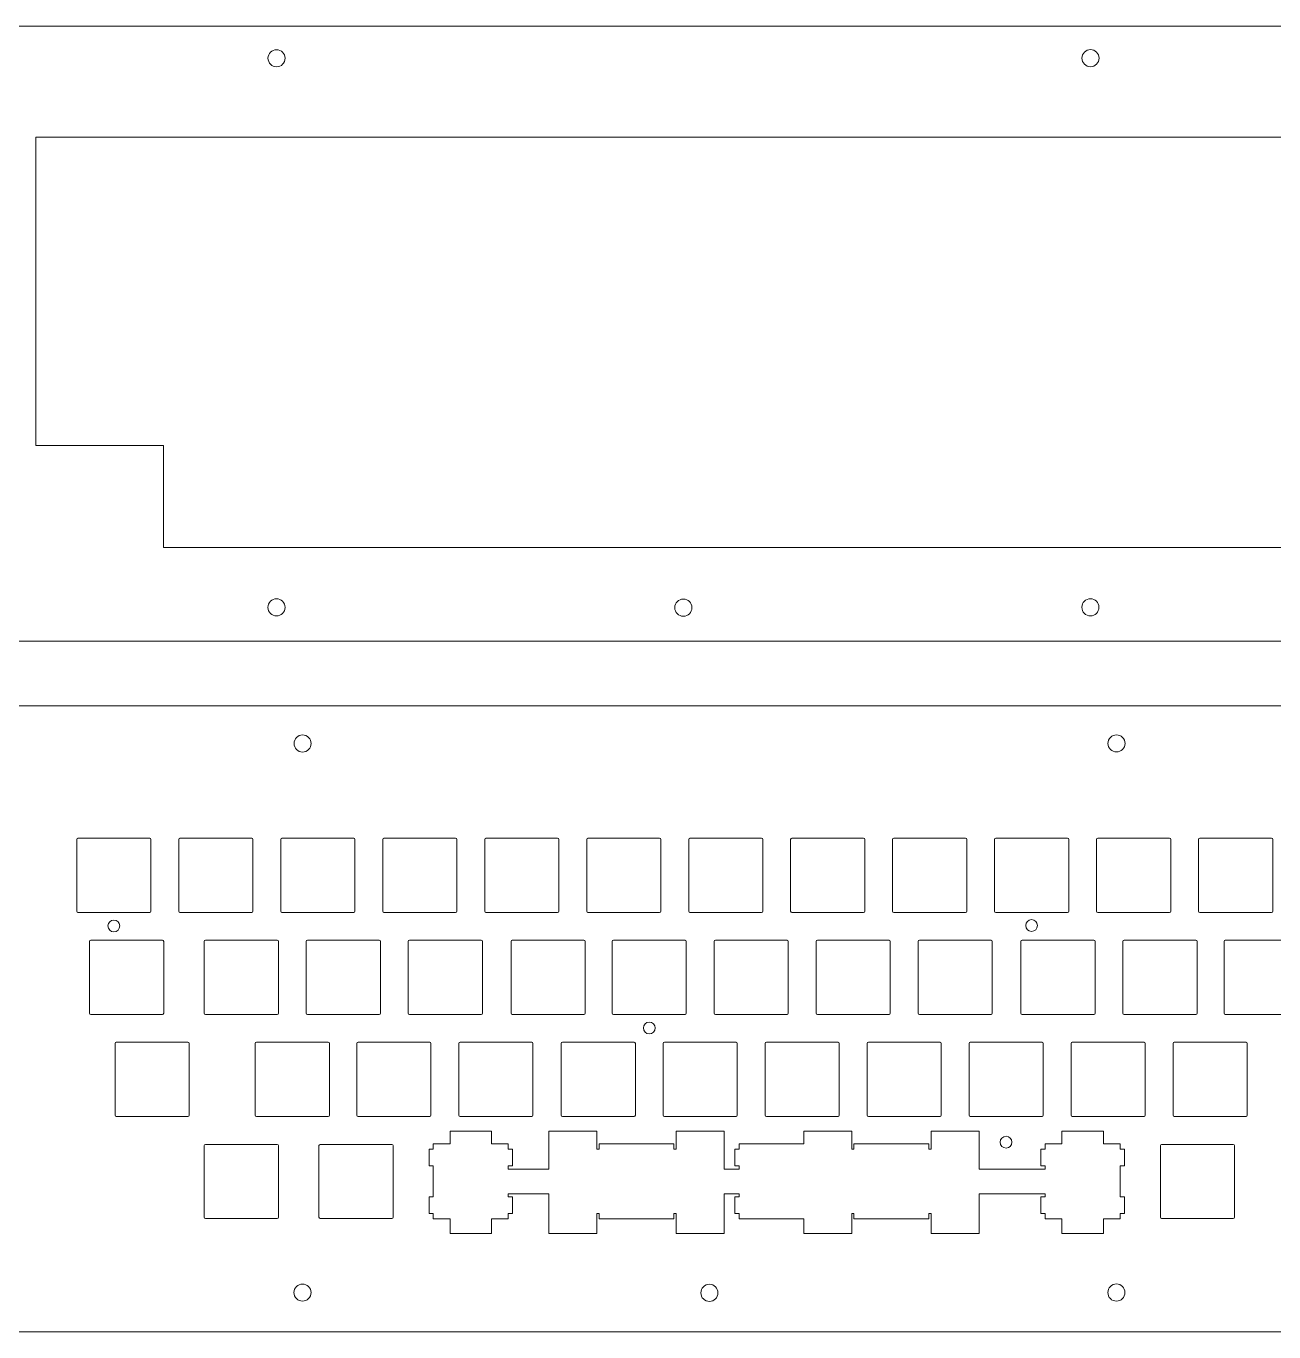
# Model space of a CAD drawing. Header units: millimetres. Extents: x -919 to 580, y -684 to 404.
# Drawn here: x -728.9 to -495.9, y -86.2 to 157.6 of the extents above; entities that cross this region are included whole.
import ezdxf

# ---------------------------------------------------------------- set-up
doc = ezdxf.new("R2010")
doc.units = ezdxf.units.MM
doc.header["$MEASUREMENT"] = 0
doc.layers.add('Layer 1', color=7, linetype='Continuous')

msp = doc.modelspace()

# ---------------------------------------------------------------- linework, layer by layer
at = {"layer": 'Layer 1', "color": 250, "lineweight": 20}
for centre, major_axis in [((-682.157, 151.5771), (0, 1.6)), ((-530.1214, 151.5974), (0, 1.6)), ((-682.1733, 49.0655), (0, 1.6)), ((-606.1626, 49.0129), (0, 1.6)), ((-530.1291, 49.0719), (0, 1.6)), ((-677.299, 23.6466), (0, 1.6)), ((-525.2634, 23.6669), (0, 1.6)), ((-712.5531, -10.4119), (0, 1.1)), ((-541.1233, -10.3395), (0, 1.1)), ((-612.5407, -29.4618), (0, 1.1)), ((-545.8858, -50.7889), (0, 1.1)), ((-677.3153, -78.865), (0, 1.6)), ((-601.3046, -78.9176), (0, 1.6)), ((-525.2711, -78.8586), (0, 1.6))]:
    msp.add_ellipse(centre, major_axis=major_axis, ratio=1, dxfattribs=at)
for points in [[(-771.706, 147.2592), (-771.706, 147.2592), (-761.3793, 157.5789), (-761.3793, 157.5789), (-761.3793, 157.5789), (-449.5562, 157.5789), (-449.5562, 157.5789), (-449.5562, 157.5789), (-439.1948, 147.2603), (-439.1948, 147.2603)], [(-439.2141, 53.1123), (-439.2141, 53.1123), (-449.5562, 42.7308), (-449.5562, 42.7308), (-449.5562, 42.7308), (-761.3793, 42.7308), (-761.3793, 42.7308), (-761.3793, 42.7308), (-771.7646, 53.1097), (-771.7646, 53.1097)], [(-767.843, 19.3283), (-767.843, 19.3283), (-756.5213, 30.6571), (-756.5213, 30.6571), (-756.5213, 30.6571), (-444.6982, 30.6571), (-444.6982, 30.6571), (-444.6982, 30.6571), (-433.2321, 19.331), (-433.2321, 19.331)], [(-433.2264, -74.8208), (-433.2264, -74.8208), (-444.6982, -86.2002), (-444.6982, -86.2002), (-444.6982, -86.2002), (-756.5213, -86.2002), (-756.5213, -86.2002), (-756.5213, -86.2002), (-767.9065, -74.8208), (-767.9065, -74.8208)]]:
    msp.add_open_spline(points, degree=3, knots=[0, 0, 0, 0, 0.33333333, 0.33333333, 0.33333333, 0.66666667, 0.66666667, 0.66666667, 1, 1, 1, 1], dxfattribs=at)
at = {"layer": 'Layer 1', "color": 250, "lineweight": 9}
for points, knots in [([(-460.0902, 136.7779), (-460.0902, 136.7779), (-460.1077, 136.7895), (-460.1077, 136.7895), (-460.1077, 136.7895), (-460.1249, 136.7992), (-460.1249, 136.7992), (-460.1249, 136.7992), (-460.1316, 136.8023), (-460.1316, 136.8023), (-460.1316, 136.8023), (-460.1421, 136.8062), (-460.1421, 136.8062), (-460.1421, 136.8062), (-460.1602, 136.8112), (-460.1602, 136.8112), (-460.1602, 136.8112), (-460.1838, 136.816), (-460.1838, 136.816), (-460.1838, 136.816), (-460.1857, 136.8162), (-460.1857, 136.8162), (-460.1857, 136.8162), (-460.2749, 136.8193), (-460.2749, 136.8193), (-460.2749, 136.8193), (-727.1107, 136.8206), (-727.1107, 136.8206), (-727.1107, 136.8206), (-727.1108, 128.5898), (-727.1108, 128.5898), (-727.1108, 128.5898), (-727.1108, 79.27), (-727.1108, 79.27), (-727.1108, 79.27), (-703.2968, 79.27), (-703.2968, 79.27), (-703.2968, 79.27), (-703.2968, 60.2185), (-703.2968, 60.2185), (-703.2968, 60.2185), (-483.822, 60.2185), (-483.822, 60.2185), (-483.822, 60.2185), (-483.822, 79.27), (-483.822, 79.27), (-483.822, 79.27), (-460.01, 79.27), (-460.01, 79.27), (-460.01, 79.27), (-460.01, 136.5534), (-460.01, 136.5534), (-460.01, 136.5534), (-460.0131, 136.6428), (-460.0131, 136.6428), (-460.0131, 136.6428), (-460.0135, 136.6461), (-460.0135, 136.6461), (-460.0135, 136.6461), (-460.0169, 136.6631), (-460.0169, 136.6631), (-460.0169, 136.6631), (-460.0239, 136.6882), (-460.0239, 136.6882), (-460.0239, 136.6882), (-460.0263, 136.6945), (-460.0263, 136.6945), (-460.0263, 136.6945), (-460.0316, 136.706), (-460.0316, 136.706), (-460.0316, 136.706), (-460.0416, 136.724), (-460.0416, 136.724), (-460.0416, 136.724), (-460.0484, 136.7341), (-460.0484, 136.7341), (-460.0484, 136.7341), (-460.0577, 136.7459), (-460.0577, 136.7459), (-460.0577, 136.7459), (-460.0724, 136.7617), (-460.0724, 136.7617), (-460.0724, 136.7617), (-460.0873, 136.7756), (-460.0873, 136.7756), (-460.0873, 136.7756), (-460.0902, 136.7779), (-460.0902, 136.7779)], [0, 0, 0, 0, 0.03448276, 0.03448276, 0.03448276, 0.06896552, 0.06896552, 0.06896552, 0.10344828, 0.10344828, 0.10344828, 0.13793103, 0.13793103, 0.13793103, 0.17241379, 0.17241379, 0.17241379, 0.20689655, 0.20689655, 0.20689655, 0.24137931, 0.24137931, 0.24137931, 0.27586207, 0.27586207, 0.27586207, 0.31034483, 0.31034483, 0.31034483, 0.34482759, 0.34482759, 0.34482759, 0.37931034, 0.37931034, 0.37931034, 0.4137931, 0.4137931, 0.4137931, 0.44827586, 0.44827586, 0.44827586, 0.48275862, 0.48275862, 0.48275862, 0.51724138, 0.51724138, 0.51724138, 0.55172414, 0.55172414, 0.55172414, 0.5862069, 0.5862069, 0.5862069, 0.62068966, 0.62068966, 0.62068966, 0.65517241, 0.65517241, 0.65517241, 0.68965517, 0.68965517, 0.68965517, 0.72413793, 0.72413793, 0.72413793, 0.75862069, 0.75862069, 0.75862069, 0.79310345, 0.79310345, 0.79310345, 0.82758621, 0.82758621, 0.82758621, 0.86206897, 0.86206897, 0.86206897, 0.89655172, 0.89655172, 0.89655172, 0.93103448, 0.93103448, 0.93103448, 0.96551724, 0.96551724, 0.96551724, 1, 1, 1, 1]), ([(-719.2509, -7.8864), (-719.375, -7.8864), (-719.4759, -7.7853), (-719.4759, -7.6612), (-719.4759, -7.6612), (-719.4759, 5.7386), (-719.4759, 5.7386), (-719.4759, 5.8627), (-719.375, 5.9638), (-719.2509, 5.9638), (-719.2509, 5.9638), (-705.8509, 5.9638), (-705.8509, 5.9638), (-705.7269, 5.9638), (-705.6259, 5.8627), (-705.6259, 5.7386), (-705.6259, 5.7386), (-705.6259, -7.6612), (-705.6259, -7.6612), (-705.6259, -7.7853), (-705.7269, -7.8864), (-705.8509, -7.8864), (-705.8509, -7.8864), (-719.2509, -7.8864), (-719.2509, -7.8864)], [0, 0, 0, 0, 0.125, 0.125, 0.125, 0.25, 0.25, 0.25, 0.375, 0.375, 0.375, 0.5, 0.5, 0.5, 0.625, 0.625, 0.625, 0.75, 0.75, 0.75, 0.875, 0.875, 0.875, 1, 1, 1, 1]), ([(-700.2009, -7.8864), (-700.325, -7.8864), (-700.4259, -7.7853), (-700.4259, -7.6612), (-700.4259, -7.6612), (-700.4259, 5.7386), (-700.4259, 5.7386), (-700.4259, 5.8627), (-700.325, 5.9638), (-700.2009, 5.9638), (-700.2009, 5.9638), (-686.8009, 5.9638), (-686.8009, 5.9638), (-686.6769, 5.9638), (-686.5759, 5.8627), (-686.5759, 5.7386), (-686.5759, 5.7386), (-686.5759, -7.6612), (-686.5759, -7.6612), (-686.5759, -7.7853), (-686.6769, -7.8864), (-686.8009, -7.8864), (-686.8009, -7.8864), (-700.2009, -7.8864), (-700.2009, -7.8864)], [0, 0, 0, 0, 0.125, 0.125, 0.125, 0.25, 0.25, 0.25, 0.375, 0.375, 0.375, 0.5, 0.5, 0.5, 0.625, 0.625, 0.625, 0.75, 0.75, 0.75, 0.875, 0.875, 0.875, 1, 1, 1, 1]), ([(-681.1509, -7.8864), (-681.275, -7.8864), (-681.3759, -7.7853), (-681.3759, -7.6612), (-681.3759, -7.6612), (-681.3759, 5.7386), (-681.3759, 5.7386), (-681.3759, 5.8627), (-681.275, 5.9638), (-681.1509, 5.9638), (-681.1509, 5.9638), (-667.7509, 5.9638), (-667.7509, 5.9638), (-667.6269, 5.9638), (-667.5259, 5.8627), (-667.5259, 5.7386), (-667.5259, 5.7386), (-667.5259, -7.6612), (-667.5259, -7.6612), (-667.5259, -7.7853), (-667.6269, -7.8864), (-667.7509, -7.8864), (-667.7509, -7.8864), (-681.1509, -7.8864), (-681.1509, -7.8864)], [0, 0, 0, 0, 0.125, 0.125, 0.125, 0.25, 0.25, 0.25, 0.375, 0.375, 0.375, 0.5, 0.5, 0.5, 0.625, 0.625, 0.625, 0.75, 0.75, 0.75, 0.875, 0.875, 0.875, 1, 1, 1, 1]), ([(-662.1011, -7.8864), (-662.2252, -7.8864), (-662.3261, -7.7853), (-662.3261, -7.6612), (-662.3261, -7.6612), (-662.3261, 5.7386), (-662.3261, 5.7386), (-662.3261, 5.8627), (-662.2252, 5.9638), (-662.1011, 5.9638), (-662.1011, 5.9638), (-648.7011, 5.9638), (-648.7011, 5.9638), (-648.5771, 5.9638), (-648.4761, 5.8627), (-648.4761, 5.7386), (-648.4761, 5.7386), (-648.4761, -7.6612), (-648.4761, -7.6612), (-648.4761, -7.7853), (-648.5771, -7.8864), (-648.7011, -7.8864), (-648.7011, -7.8864), (-662.1011, -7.8864), (-662.1011, -7.8864)], [0, 0, 0, 0, 0.125, 0.125, 0.125, 0.25, 0.25, 0.25, 0.375, 0.375, 0.375, 0.5, 0.5, 0.5, 0.625, 0.625, 0.625, 0.75, 0.75, 0.75, 0.875, 0.875, 0.875, 1, 1, 1, 1]), ([(-643.0511, -7.8864), (-643.1752, -7.8864), (-643.2761, -7.7853), (-643.2761, -7.6612), (-643.2761, -7.6612), (-643.2761, 5.7386), (-643.2761, 5.7386), (-643.2761, 5.8627), (-643.1752, 5.9638), (-643.0511, 5.9638), (-643.0511, 5.9638), (-629.6511, 5.9638), (-629.6511, 5.9638), (-629.5271, 5.9638), (-629.4261, 5.8627), (-629.4261, 5.7386), (-629.4261, 5.7386), (-629.4261, -7.6612), (-629.4261, -7.6612), (-629.4261, -7.7853), (-629.5271, -7.8864), (-629.6511, -7.8864), (-629.6511, -7.8864), (-643.0511, -7.8864), (-643.0511, -7.8864)], [0, 0, 0, 0, 0.125, 0.125, 0.125, 0.25, 0.25, 0.25, 0.375, 0.375, 0.375, 0.5, 0.5, 0.5, 0.625, 0.625, 0.625, 0.75, 0.75, 0.75, 0.875, 0.875, 0.875, 1, 1, 1, 1]), ([(-624.0011, -7.8864), (-624.1252, -7.8864), (-624.2261, -7.7853), (-624.2261, -7.6612), (-624.2261, -7.6612), (-624.2261, 5.7386), (-624.2261, 5.7386), (-624.2261, 5.8627), (-624.1252, 5.9638), (-624.0011, 5.9638), (-624.0011, 5.9638), (-610.6011, 5.9638), (-610.6011, 5.9638), (-610.4771, 5.9638), (-610.3761, 5.8627), (-610.3761, 5.7386), (-610.3761, 5.7386), (-610.3761, -7.6612), (-610.3761, -7.6612), (-610.3761, -7.7853), (-610.4771, -7.8864), (-610.6011, -7.8864), (-610.6011, -7.8864), (-624.0011, -7.8864), (-624.0011, -7.8864)], [0, 0, 0, 0, 0.125, 0.125, 0.125, 0.25, 0.25, 0.25, 0.375, 0.375, 0.375, 0.5, 0.5, 0.5, 0.625, 0.625, 0.625, 0.75, 0.75, 0.75, 0.875, 0.875, 0.875, 1, 1, 1, 1]), ([(-604.9511, -7.8864), (-605.0752, -7.8864), (-605.1761, -7.7853), (-605.1761, -7.6612), (-605.1761, -7.6612), (-605.1761, 5.7386), (-605.1761, 5.7386), (-605.1761, 5.8627), (-605.0752, 5.9638), (-604.9511, 5.9638), (-604.9511, 5.9638), (-591.5511, 5.9638), (-591.5511, 5.9638), (-591.4271, 5.9638), (-591.3261, 5.8627), (-591.3261, 5.7386), (-591.3261, 5.7386), (-591.3261, -7.6612), (-591.3261, -7.6612), (-591.3261, -7.7853), (-591.4271, -7.8864), (-591.5511, -7.8864), (-591.5511, -7.8864), (-604.9511, -7.8864), (-604.9511, -7.8864)], [0, 0, 0, 0, 0.125, 0.125, 0.125, 0.25, 0.25, 0.25, 0.375, 0.375, 0.375, 0.5, 0.5, 0.5, 0.625, 0.625, 0.625, 0.75, 0.75, 0.75, 0.875, 0.875, 0.875, 1, 1, 1, 1]), ([(-585.9011, -7.8864), (-586.0252, -7.8864), (-586.1261, -7.7853), (-586.1261, -7.6612), (-586.1261, -7.6612), (-586.1261, 5.7386), (-586.1261, 5.7386), (-586.1261, 5.8627), (-586.0252, 5.9638), (-585.9011, 5.9638), (-585.9011, 5.9638), (-572.5011, 5.9638), (-572.5011, 5.9638), (-572.3771, 5.9638), (-572.2761, 5.8627), (-572.2761, 5.7386), (-572.2761, 5.7386), (-572.2761, -7.6612), (-572.2761, -7.6612), (-572.2761, -7.7853), (-572.3771, -7.8864), (-572.5011, -7.8864), (-572.5011, -7.8864), (-585.9011, -7.8864), (-585.9011, -7.8864)], [0, 0, 0, 0, 0.125, 0.125, 0.125, 0.25, 0.25, 0.25, 0.375, 0.375, 0.375, 0.5, 0.5, 0.5, 0.625, 0.625, 0.625, 0.75, 0.75, 0.75, 0.875, 0.875, 0.875, 1, 1, 1, 1]), ([(-566.8511, -7.8864), (-566.9752, -7.8864), (-567.0761, -7.7853), (-567.0761, -7.6612), (-567.0761, -7.6612), (-567.0761, 5.7386), (-567.0761, 5.7386), (-567.0761, 5.8627), (-566.9752, 5.9638), (-566.8511, 5.9638), (-566.8511, 5.9638), (-553.4511, 5.9638), (-553.4511, 5.9638), (-553.3271, 5.9638), (-553.2261, 5.8627), (-553.2261, 5.7386), (-553.2261, 5.7386), (-553.2261, -7.6612), (-553.2261, -7.6612), (-553.2261, -7.7853), (-553.3271, -7.8864), (-553.4511, -7.8864), (-553.4511, -7.8864), (-566.8511, -7.8864), (-566.8511, -7.8864)], [0, 0, 0, 0, 0.125, 0.125, 0.125, 0.25, 0.25, 0.25, 0.375, 0.375, 0.375, 0.5, 0.5, 0.5, 0.625, 0.625, 0.625, 0.75, 0.75, 0.75, 0.875, 0.875, 0.875, 1, 1, 1, 1]), ([(-547.8011, -7.8864), (-547.9252, -7.8864), (-548.0261, -7.7853), (-548.0261, -7.6612), (-548.0261, -7.6612), (-548.0261, 5.7386), (-548.0261, 5.7386), (-548.0261, 5.8627), (-547.9252, 5.9638), (-547.8011, 5.9638), (-547.8011, 5.9638), (-534.4011, 5.9638), (-534.4011, 5.9638), (-534.2771, 5.9638), (-534.1761, 5.8627), (-534.1761, 5.7386), (-534.1761, 5.7386), (-534.1761, -7.6612), (-534.1761, -7.6612), (-534.1761, -7.7853), (-534.2771, -7.8864), (-534.4011, -7.8864), (-534.4011, -7.8864), (-547.8011, -7.8864), (-547.8011, -7.8864)], [0, 0, 0, 0, 0.125, 0.125, 0.125, 0.25, 0.25, 0.25, 0.375, 0.375, 0.375, 0.5, 0.5, 0.5, 0.625, 0.625, 0.625, 0.75, 0.75, 0.75, 0.875, 0.875, 0.875, 1, 1, 1, 1]), ([(-528.7511, -7.8864), (-528.8752, -7.8864), (-528.9761, -7.7853), (-528.9761, -7.6612), (-528.9761, -7.6612), (-528.9761, 5.7386), (-528.9761, 5.7386), (-528.9761, 5.8627), (-528.8752, 5.9638), (-528.7511, 5.9638), (-528.7511, 5.9638), (-515.3511, 5.9638), (-515.3511, 5.9638), (-515.2271, 5.9638), (-515.1261, 5.8627), (-515.1261, 5.7386), (-515.1261, 5.7386), (-515.1261, -7.6612), (-515.1261, -7.6612), (-515.1261, -7.7853), (-515.2271, -7.8864), (-515.3511, -7.8864), (-515.3511, -7.8864), (-528.7511, -7.8864), (-528.7511, -7.8864)], [0, 0, 0, 0, 0.125, 0.125, 0.125, 0.25, 0.25, 0.25, 0.375, 0.375, 0.375, 0.5, 0.5, 0.5, 0.625, 0.625, 0.625, 0.75, 0.75, 0.75, 0.875, 0.875, 0.875, 1, 1, 1, 1]), ([(-509.7011, -7.8864), (-509.8252, -7.8864), (-509.9261, -7.7853), (-509.9261, -7.6612), (-509.9261, -7.6612), (-509.9261, 5.7386), (-509.9261, 5.7386), (-509.9261, 5.8627), (-509.8252, 5.9638), (-509.7011, 5.9638), (-509.7011, 5.9638), (-496.3011, 5.9638), (-496.3011, 5.9638), (-496.1771, 5.9638), (-496.0761, 5.8627), (-496.0761, 5.7386), (-496.0761, 5.7386), (-496.0761, -7.6612), (-496.0761, -7.6612), (-496.0761, -7.7853), (-496.1771, -7.8864), (-496.3011, -7.8864), (-496.3011, -7.8864), (-509.7011, -7.8864), (-509.7011, -7.8864)], [0, 0, 0, 0, 0.125, 0.125, 0.125, 0.25, 0.25, 0.25, 0.375, 0.375, 0.375, 0.5, 0.5, 0.5, 0.625, 0.625, 0.625, 0.75, 0.75, 0.75, 0.875, 0.875, 0.875, 1, 1, 1, 1]), ([(-716.8696, -26.9371), (-716.9937, -26.9371), (-717.0946, -26.836), (-717.0946, -26.7119), (-717.0946, -26.7119), (-717.0946, -13.3121), (-717.0946, -13.3121), (-717.0946, -13.188), (-716.9937, -13.0869), (-716.8696, -13.0869), (-716.8696, -13.0869), (-703.4696, -13.0869), (-703.4696, -13.0869), (-703.3456, -13.0869), (-703.2446, -13.188), (-703.2446, -13.3121), (-703.2446, -13.3121), (-703.2446, -26.7119), (-703.2446, -26.7119), (-703.2446, -26.836), (-703.3456, -26.9371), (-703.4696, -26.9371), (-703.4696, -26.9371), (-716.8696, -26.9371), (-716.8696, -26.9371)], [0, 0, 0, 0, 0.125, 0.125, 0.125, 0.25, 0.25, 0.25, 0.375, 0.375, 0.375, 0.5, 0.5, 0.5, 0.625, 0.625, 0.625, 0.75, 0.75, 0.75, 0.875, 0.875, 0.875, 1, 1, 1, 1]), ([(-695.4377, -26.9371), (-695.5618, -26.9371), (-695.6627, -26.836), (-695.6627, -26.7119), (-695.6627, -26.7119), (-695.6627, -13.3121), (-695.6627, -13.3121), (-695.6627, -13.188), (-695.5618, -13.0869), (-695.4377, -13.0869), (-695.4377, -13.0869), (-682.0377, -13.0869), (-682.0377, -13.0869), (-681.9137, -13.0869), (-681.8127, -13.188), (-681.8127, -13.3121), (-681.8127, -13.3121), (-681.8127, -26.7119), (-681.8127, -26.7119), (-681.8127, -26.836), (-681.9137, -26.9371), (-682.0377, -26.9371), (-682.0377, -26.9371), (-695.4377, -26.9371), (-695.4377, -26.9371)], [0, 0, 0, 0, 0.125, 0.125, 0.125, 0.25, 0.25, 0.25, 0.375, 0.375, 0.375, 0.5, 0.5, 0.5, 0.625, 0.625, 0.625, 0.75, 0.75, 0.75, 0.875, 0.875, 0.875, 1, 1, 1, 1]), ([(-676.3877, -26.9371), (-676.5118, -26.9371), (-676.6127, -26.836), (-676.6127, -26.7119), (-676.6127, -26.7119), (-676.6127, -13.3121), (-676.6127, -13.3121), (-676.6127, -13.188), (-676.5118, -13.0869), (-676.3877, -13.0869), (-676.3877, -13.0869), (-662.9877, -13.0869), (-662.9877, -13.0869), (-662.8637, -13.0869), (-662.7627, -13.188), (-662.7627, -13.3121), (-662.7627, -13.3121), (-662.7627, -26.7119), (-662.7627, -26.7119), (-662.7627, -26.836), (-662.8637, -26.9371), (-662.9877, -26.9371), (-662.9877, -26.9371), (-676.3877, -26.9371), (-676.3877, -26.9371)], [0, 0, 0, 0, 0.125, 0.125, 0.125, 0.25, 0.25, 0.25, 0.375, 0.375, 0.375, 0.5, 0.5, 0.5, 0.625, 0.625, 0.625, 0.75, 0.75, 0.75, 0.875, 0.875, 0.875, 1, 1, 1, 1]), ([(-657.3379, -26.9371), (-657.462, -26.9371), (-657.5629, -26.836), (-657.5629, -26.7119), (-657.5629, -26.7119), (-657.5629, -13.3121), (-657.5629, -13.3121), (-657.5629, -13.188), (-657.462, -13.0869), (-657.3379, -13.0869), (-657.3379, -13.0869), (-643.9379, -13.0869), (-643.9379, -13.0869), (-643.8139, -13.0869), (-643.7129, -13.188), (-643.7129, -13.3121), (-643.7129, -13.3121), (-643.7129, -26.7119), (-643.7129, -26.7119), (-643.7129, -26.836), (-643.8139, -26.9371), (-643.9379, -26.9371), (-643.9379, -26.9371), (-657.3379, -26.9371), (-657.3379, -26.9371)], [0, 0, 0, 0, 0.125, 0.125, 0.125, 0.25, 0.25, 0.25, 0.375, 0.375, 0.375, 0.5, 0.5, 0.5, 0.625, 0.625, 0.625, 0.75, 0.75, 0.75, 0.875, 0.875, 0.875, 1, 1, 1, 1]), ([(-638.1378, -26.9364), (-638.2619, -26.9364), (-638.3628, -26.8353), (-638.3628, -26.7112), (-638.3628, -26.7112), (-638.3628, -13.3114), (-638.3628, -13.3114), (-638.3628, -13.1873), (-638.2619, -13.0862), (-638.1378, -13.0862), (-638.1378, -13.0862), (-624.7378, -13.0862), (-624.7378, -13.0862), (-624.6138, -13.0862), (-624.5128, -13.1873), (-624.5128, -13.3114), (-624.5128, -13.3114), (-624.5128, -26.7112), (-624.5128, -26.7112), (-624.5128, -26.8353), (-624.6138, -26.9364), (-624.7378, -26.9364), (-624.7378, -26.9364), (-638.1378, -26.9364), (-638.1378, -26.9364)], [0, 0, 0, 0, 0.125, 0.125, 0.125, 0.25, 0.25, 0.25, 0.375, 0.375, 0.375, 0.5, 0.5, 0.5, 0.625, 0.625, 0.625, 0.75, 0.75, 0.75, 0.875, 0.875, 0.875, 1, 1, 1, 1]), ([(-619.2386, -26.9371), (-619.3627, -26.9371), (-619.4636, -26.836), (-619.4636, -26.7119), (-619.4636, -26.7119), (-619.4636, -13.3121), (-619.4636, -13.3121), (-619.4636, -13.188), (-619.3627, -13.0869), (-619.2386, -13.0869), (-619.2386, -13.0869), (-605.8386, -13.0869), (-605.8386, -13.0869), (-605.7146, -13.0869), (-605.6136, -13.188), (-605.6136, -13.3121), (-605.6136, -13.3121), (-605.6136, -26.7119), (-605.6136, -26.7119), (-605.6136, -26.836), (-605.7146, -26.9371), (-605.8386, -26.9371), (-605.8386, -26.9371), (-619.2386, -26.9371), (-619.2386, -26.9371)], [0, 0, 0, 0, 0.125, 0.125, 0.125, 0.25, 0.25, 0.25, 0.375, 0.375, 0.375, 0.5, 0.5, 0.5, 0.625, 0.625, 0.625, 0.75, 0.75, 0.75, 0.875, 0.875, 0.875, 1, 1, 1, 1]), ([(-600.1881, -26.9371), (-600.3122, -26.9371), (-600.4131, -26.836), (-600.4131, -26.7119), (-600.4131, -26.7119), (-600.4131, -13.3121), (-600.4131, -13.3121), (-600.4131, -13.188), (-600.3122, -13.0869), (-600.1881, -13.0869), (-600.1881, -13.0869), (-586.7881, -13.0869), (-586.7881, -13.0869), (-586.6641, -13.0869), (-586.5631, -13.188), (-586.5631, -13.3121), (-586.5631, -13.3121), (-586.5631, -26.7119), (-586.5631, -26.7119), (-586.5631, -26.836), (-586.6641, -26.9371), (-586.7881, -26.9371), (-586.7881, -26.9371), (-600.1881, -26.9371), (-600.1881, -26.9371)], [0, 0, 0, 0, 0.125, 0.125, 0.125, 0.25, 0.25, 0.25, 0.375, 0.375, 0.375, 0.5, 0.5, 0.5, 0.625, 0.625, 0.625, 0.75, 0.75, 0.75, 0.875, 0.875, 0.875, 1, 1, 1, 1]), ([(-581.1381, -26.9371), (-581.2622, -26.9371), (-581.3631, -26.836), (-581.3631, -26.7119), (-581.3631, -26.7119), (-581.3631, -13.3121), (-581.3631, -13.3121), (-581.3631, -13.188), (-581.2622, -13.0869), (-581.1381, -13.0869), (-581.1381, -13.0869), (-567.7381, -13.0869), (-567.7381, -13.0869), (-567.6141, -13.0869), (-567.5131, -13.188), (-567.5131, -13.3121), (-567.5131, -13.3121), (-567.5131, -26.7119), (-567.5131, -26.7119), (-567.5131, -26.836), (-567.6141, -26.9371), (-567.7381, -26.9371), (-567.7381, -26.9371), (-581.1381, -26.9371), (-581.1381, -26.9371)], [0, 0, 0, 0, 0.125, 0.125, 0.125, 0.25, 0.25, 0.25, 0.375, 0.375, 0.375, 0.5, 0.5, 0.5, 0.625, 0.625, 0.625, 0.75, 0.75, 0.75, 0.875, 0.875, 0.875, 1, 1, 1, 1]), ([(-562.0881, -26.9371), (-562.2122, -26.9371), (-562.3131, -26.836), (-562.3131, -26.7119), (-562.3131, -26.7119), (-562.3131, -13.3121), (-562.3131, -13.3121), (-562.3131, -13.188), (-562.2122, -13.0869), (-562.0881, -13.0869), (-562.0881, -13.0869), (-548.6881, -13.0869), (-548.6881, -13.0869), (-548.5641, -13.0869), (-548.4631, -13.188), (-548.4631, -13.3121), (-548.4631, -13.3121), (-548.4631, -26.7119), (-548.4631, -26.7119), (-548.4631, -26.836), (-548.5641, -26.9371), (-548.6881, -26.9371), (-548.6881, -26.9371), (-562.0881, -26.9371), (-562.0881, -26.9371)], [0, 0, 0, 0, 0.125, 0.125, 0.125, 0.25, 0.25, 0.25, 0.375, 0.375, 0.375, 0.5, 0.5, 0.5, 0.625, 0.625, 0.625, 0.75, 0.75, 0.75, 0.875, 0.875, 0.875, 1, 1, 1, 1]), ([(-542.8873, -26.9364), (-543.0114, -26.9364), (-543.1123, -26.8353), (-543.1123, -26.7112), (-543.1123, -26.7112), (-543.1123, -13.3114), (-543.1123, -13.3114), (-543.1123, -13.1873), (-543.0114, -13.0862), (-542.8873, -13.0862), (-542.8873, -13.0862), (-529.4873, -13.0862), (-529.4873, -13.0862), (-529.3633, -13.0862), (-529.2623, -13.1873), (-529.2623, -13.3114), (-529.2623, -13.3114), (-529.2623, -26.7112), (-529.2623, -26.7112), (-529.2623, -26.8353), (-529.3633, -26.9364), (-529.4873, -26.9364), (-529.4873, -26.9364), (-542.8873, -26.9364), (-542.8873, -26.9364)], [0, 0, 0, 0, 0.125, 0.125, 0.125, 0.25, 0.25, 0.25, 0.375, 0.375, 0.375, 0.5, 0.5, 0.5, 0.625, 0.625, 0.625, 0.75, 0.75, 0.75, 0.875, 0.875, 0.875, 1, 1, 1, 1]), ([(-523.8373, -26.9364), (-523.9614, -26.9364), (-524.0623, -26.8353), (-524.0623, -26.7112), (-524.0623, -26.7112), (-524.0623, -13.3114), (-524.0623, -13.3114), (-524.0623, -13.1873), (-523.9614, -13.0862), (-523.8373, -13.0862), (-523.8373, -13.0862), (-510.4373, -13.0862), (-510.4373, -13.0862), (-510.3133, -13.0862), (-510.2123, -13.1873), (-510.2123, -13.3114), (-510.2123, -13.3114), (-510.2123, -26.7112), (-510.2123, -26.7112), (-510.2123, -26.8353), (-510.3133, -26.9364), (-510.4373, -26.9364), (-510.4373, -26.9364), (-523.8373, -26.9364), (-523.8373, -26.9364)], [0, 0, 0, 0, 0.125, 0.125, 0.125, 0.25, 0.25, 0.25, 0.375, 0.375, 0.375, 0.5, 0.5, 0.5, 0.625, 0.625, 0.625, 0.75, 0.75, 0.75, 0.875, 0.875, 0.875, 1, 1, 1, 1]), ([(-504.9381, -26.9371), (-505.0622, -26.9371), (-505.1631, -26.836), (-505.1631, -26.7119), (-505.1631, -26.7119), (-505.1631, -13.3121), (-505.1631, -13.3121), (-505.1631, -13.188), (-505.0622, -13.0869), (-504.9381, -13.0869), (-504.9381, -13.0869), (-491.5381, -13.0869), (-491.5381, -13.0869), (-491.4141, -13.0869), (-491.3131, -13.188), (-491.3131, -13.3121), (-491.3131, -13.3121), (-491.3131, -26.7119), (-491.3131, -26.7119), (-491.3131, -26.836), (-491.4141, -26.9371), (-491.5381, -26.9371), (-491.5381, -26.9371), (-504.9381, -26.9371), (-504.9381, -26.9371)], [0, 0, 0, 0, 0.125, 0.125, 0.125, 0.25, 0.25, 0.25, 0.375, 0.375, 0.375, 0.5, 0.5, 0.5, 0.625, 0.625, 0.625, 0.75, 0.75, 0.75, 0.875, 0.875, 0.875, 1, 1, 1, 1]), ([(-712.1071, -45.9872), (-712.2312, -45.9872), (-712.3321, -45.8861), (-712.3321, -45.762), (-712.3321, -45.762), (-712.3321, -32.3622), (-712.3321, -32.3622), (-712.3321, -32.2381), (-712.2312, -32.137), (-712.1071, -32.137), (-712.1071, -32.137), (-698.7071, -32.137), (-698.7071, -32.137), (-698.5831, -32.137), (-698.4821, -32.2381), (-698.4821, -32.3622), (-698.4821, -32.3622), (-698.4821, -45.762), (-698.4821, -45.762), (-698.4821, -45.8861), (-698.5831, -45.9872), (-698.7071, -45.9872), (-698.7071, -45.9872), (-712.1071, -45.9872), (-712.1071, -45.9872)], [0, 0, 0, 0, 0.125, 0.125, 0.125, 0.25, 0.25, 0.25, 0.375, 0.375, 0.375, 0.5, 0.5, 0.5, 0.625, 0.625, 0.625, 0.75, 0.75, 0.75, 0.875, 0.875, 0.875, 1, 1, 1, 1]), ([(-685.9127, -45.9872), (-686.0368, -45.9872), (-686.1377, -45.8861), (-686.1377, -45.762), (-686.1377, -45.762), (-686.1377, -32.3622), (-686.1377, -32.3622), (-686.1377, -32.2381), (-686.0368, -32.137), (-685.9127, -32.137), (-685.9127, -32.137), (-672.5127, -32.137), (-672.5127, -32.137), (-672.3887, -32.137), (-672.2877, -32.2381), (-672.2877, -32.3622), (-672.2877, -32.3622), (-672.2877, -45.762), (-672.2877, -45.762), (-672.2877, -45.8861), (-672.3887, -45.9872), (-672.5127, -45.9872), (-672.5127, -45.9872), (-685.9127, -45.9872), (-685.9127, -45.9872)], [0, 0, 0, 0, 0.125, 0.125, 0.125, 0.25, 0.25, 0.25, 0.375, 0.375, 0.375, 0.5, 0.5, 0.5, 0.625, 0.625, 0.625, 0.75, 0.75, 0.75, 0.875, 0.875, 0.875, 1, 1, 1, 1]), ([(-666.9384, -45.9879), (-667.0625, -45.9879), (-667.1634, -45.8868), (-667.1634, -45.7627), (-667.1634, -45.7627), (-667.1634, -32.3629), (-667.1634, -32.3629), (-667.1634, -32.2388), (-667.0625, -32.1377), (-666.9384, -32.1377), (-666.9384, -32.1377), (-653.5384, -32.1377), (-653.5384, -32.1377), (-653.4144, -32.1377), (-653.3134, -32.2388), (-653.3134, -32.3629), (-653.3134, -32.3629), (-653.3134, -45.7627), (-653.3134, -45.7627), (-653.3134, -45.8868), (-653.4144, -45.9879), (-653.5384, -45.9879), (-653.5384, -45.9879), (-666.9384, -45.9879), (-666.9384, -45.9879)], [0, 0, 0, 0, 0.125, 0.125, 0.125, 0.25, 0.25, 0.25, 0.375, 0.375, 0.375, 0.5, 0.5, 0.5, 0.625, 0.625, 0.625, 0.75, 0.75, 0.75, 0.875, 0.875, 0.875, 1, 1, 1, 1]), ([(-647.8884, -45.9879), (-648.0125, -45.9879), (-648.1134, -45.8868), (-648.1134, -45.7627), (-648.1134, -45.7627), (-648.1134, -32.3629), (-648.1134, -32.3629), (-648.1134, -32.2388), (-648.0125, -32.1377), (-647.8884, -32.1377), (-647.8884, -32.1377), (-634.4884, -32.1377), (-634.4884, -32.1377), (-634.3644, -32.1377), (-634.2634, -32.2388), (-634.2634, -32.3629), (-634.2634, -32.3629), (-634.2634, -45.7627), (-634.2634, -45.7627), (-634.2634, -45.8868), (-634.3644, -45.9879), (-634.4884, -45.9879), (-634.4884, -45.9879), (-647.8884, -45.9879), (-647.8884, -45.9879)], [0, 0, 0, 0, 0.125, 0.125, 0.125, 0.25, 0.25, 0.25, 0.375, 0.375, 0.375, 0.5, 0.5, 0.5, 0.625, 0.625, 0.625, 0.75, 0.75, 0.75, 0.875, 0.875, 0.875, 1, 1, 1, 1]), ([(-628.7631, -45.9872), (-628.8872, -45.9872), (-628.9881, -45.8861), (-628.9881, -45.762), (-628.9881, -45.762), (-628.9881, -32.3622), (-628.9881, -32.3622), (-628.9881, -32.2381), (-628.8872, -32.137), (-628.7631, -32.137), (-628.7631, -32.137), (-615.3631, -32.137), (-615.3631, -32.137), (-615.2391, -32.137), (-615.1381, -32.2381), (-615.1381, -32.3622), (-615.1381, -32.3622), (-615.1381, -45.762), (-615.1381, -45.762), (-615.1381, -45.8861), (-615.2391, -45.9872), (-615.3631, -45.9872), (-615.3631, -45.9872), (-628.7631, -45.9872), (-628.7631, -45.9872)], [0, 0, 0, 0, 0.125, 0.125, 0.125, 0.25, 0.25, 0.25, 0.375, 0.375, 0.375, 0.5, 0.5, 0.5, 0.625, 0.625, 0.625, 0.75, 0.75, 0.75, 0.875, 0.875, 0.875, 1, 1, 1, 1]), ([(-609.7131, -45.9872), (-609.8372, -45.9872), (-609.9381, -45.8861), (-609.9381, -45.762), (-609.9381, -45.762), (-609.9381, -32.3622), (-609.9381, -32.3622), (-609.9381, -32.2381), (-609.8372, -32.137), (-609.7131, -32.137), (-609.7131, -32.137), (-596.3131, -32.137), (-596.3131, -32.137), (-596.1891, -32.137), (-596.0881, -32.2381), (-596.0881, -32.3622), (-596.0881, -32.3622), (-596.0881, -45.762), (-596.0881, -45.762), (-596.0881, -45.8861), (-596.1891, -45.9872), (-596.3131, -45.9872), (-596.3131, -45.9872), (-609.7131, -45.9872), (-609.7131, -45.9872)], [0, 0, 0, 0, 0.125, 0.125, 0.125, 0.25, 0.25, 0.25, 0.375, 0.375, 0.375, 0.5, 0.5, 0.5, 0.625, 0.625, 0.625, 0.75, 0.75, 0.75, 0.875, 0.875, 0.875, 1, 1, 1, 1]), ([(-590.6631, -45.9872), (-590.7872, -45.9872), (-590.8881, -45.8861), (-590.8881, -45.762), (-590.8881, -45.762), (-590.8881, -32.3622), (-590.8881, -32.3622), (-590.8881, -32.2381), (-590.7872, -32.137), (-590.6631, -32.137), (-590.6631, -32.137), (-577.2631, -32.137), (-577.2631, -32.137), (-577.1391, -32.137), (-577.0381, -32.2381), (-577.0381, -32.3622), (-577.0381, -32.3622), (-577.0381, -45.762), (-577.0381, -45.762), (-577.0381, -45.8861), (-577.1391, -45.9872), (-577.2631, -45.9872), (-577.2631, -45.9872), (-590.6631, -45.9872), (-590.6631, -45.9872)], [0, 0, 0, 0, 0.125, 0.125, 0.125, 0.25, 0.25, 0.25, 0.375, 0.375, 0.375, 0.5, 0.5, 0.5, 0.625, 0.625, 0.625, 0.75, 0.75, 0.75, 0.875, 0.875, 0.875, 1, 1, 1, 1]), ([(-571.6131, -45.9872), (-571.7372, -45.9872), (-571.8381, -45.8861), (-571.8381, -45.762), (-571.8381, -45.762), (-571.8381, -32.3622), (-571.8381, -32.3622), (-571.8381, -32.2381), (-571.7372, -32.137), (-571.6131, -32.137), (-571.6131, -32.137), (-558.2131, -32.137), (-558.2131, -32.137), (-558.0891, -32.137), (-557.9881, -32.2381), (-557.9881, -32.3622), (-557.9881, -32.3622), (-557.9881, -45.762), (-557.9881, -45.762), (-557.9881, -45.8861), (-558.0891, -45.9872), (-558.2131, -45.9872), (-558.2131, -45.9872), (-571.6131, -45.9872), (-571.6131, -45.9872)], [0, 0, 0, 0, 0.125, 0.125, 0.125, 0.25, 0.25, 0.25, 0.375, 0.375, 0.375, 0.5, 0.5, 0.5, 0.625, 0.625, 0.625, 0.75, 0.75, 0.75, 0.875, 0.875, 0.875, 1, 1, 1, 1]), ([(-552.5631, -45.9872), (-552.6872, -45.9872), (-552.7881, -45.8861), (-552.7881, -45.762), (-552.7881, -45.762), (-552.7881, -32.3622), (-552.7881, -32.3622), (-552.7881, -32.2381), (-552.6872, -32.137), (-552.5631, -32.137), (-552.5631, -32.137), (-539.1631, -32.137), (-539.1631, -32.137), (-539.0391, -32.137), (-538.9381, -32.2381), (-538.9381, -32.3622), (-538.9381, -32.3622), (-538.9381, -45.762), (-538.9381, -45.762), (-538.9381, -45.8861), (-539.0391, -45.9872), (-539.1631, -45.9872), (-539.1631, -45.9872), (-552.5631, -45.9872), (-552.5631, -45.9872)], [0, 0, 0, 0, 0.125, 0.125, 0.125, 0.25, 0.25, 0.25, 0.375, 0.375, 0.375, 0.5, 0.5, 0.5, 0.625, 0.625, 0.625, 0.75, 0.75, 0.75, 0.875, 0.875, 0.875, 1, 1, 1, 1]), ([(-533.5131, -45.9872), (-533.6372, -45.9872), (-533.7381, -45.8861), (-533.7381, -45.762), (-533.7381, -45.762), (-533.7381, -32.3622), (-533.7381, -32.3622), (-533.7381, -32.2381), (-533.6372, -32.137), (-533.5131, -32.137), (-533.5131, -32.137), (-520.1131, -32.137), (-520.1131, -32.137), (-519.9891, -32.137), (-519.8881, -32.2381), (-519.8881, -32.3622), (-519.8881, -32.3622), (-519.8881, -45.762), (-519.8881, -45.762), (-519.8881, -45.8861), (-519.9891, -45.9872), (-520.1131, -45.9872), (-520.1131, -45.9872), (-533.5131, -45.9872), (-533.5131, -45.9872)], [0, 0, 0, 0, 0.125, 0.125, 0.125, 0.25, 0.25, 0.25, 0.375, 0.375, 0.375, 0.5, 0.5, 0.5, 0.625, 0.625, 0.625, 0.75, 0.75, 0.75, 0.875, 0.875, 0.875, 1, 1, 1, 1]), ([(-514.4631, -45.9872), (-514.5872, -45.9872), (-514.6881, -45.8861), (-514.6881, -45.762), (-514.6881, -45.762), (-514.6881, -32.3622), (-514.6881, -32.3622), (-514.6881, -32.2381), (-514.5872, -32.137), (-514.4631, -32.137), (-514.4631, -32.137), (-501.0631, -32.137), (-501.0631, -32.137), (-500.9391, -32.137), (-500.8381, -32.2381), (-500.8381, -32.3622), (-500.8381, -32.3622), (-500.8381, -45.762), (-500.8381, -45.762), (-500.8381, -45.8861), (-500.9391, -45.9872), (-501.0631, -45.9872), (-501.0631, -45.9872), (-514.4631, -45.9872), (-514.4631, -45.9872)], [0, 0, 0, 0, 0.125, 0.125, 0.125, 0.25, 0.25, 0.25, 0.375, 0.375, 0.375, 0.5, 0.5, 0.5, 0.625, 0.625, 0.625, 0.75, 0.75, 0.75, 0.875, 0.875, 0.875, 1, 1, 1, 1]), ([(-560.2946, -52.1114), (-560.2946, -52.1114), (-560.2946, -51.1123), (-560.2946, -51.1123), (-560.2946, -51.1123), (-574.2946, -51.1123), (-574.2946, -51.1123), (-574.2946, -51.1123), (-574.2946, -52.1114), (-574.2946, -52.1114), (-574.2946, -52.1114), (-574.6946, -52.1114), (-574.6946, -52.1114), (-574.6946, -52.1114), (-574.6946, -48.7056), (-574.6946, -48.7056), (-574.6946, -48.7056), (-583.6946, -48.7056), (-583.6946, -48.7056), (-583.6946, -48.7056), (-583.6946, -51.1123), (-583.6946, -51.1123), (-583.6946, -51.1123), (-595.7266, -51.1123), (-595.7266, -51.1123), (-595.7266, -51.1123), (-595.7266, -52.1114), (-595.7266, -52.1114), (-595.7266, -52.1114), (-596.5256, -52.1114), (-596.5256, -52.1114), (-596.5256, -52.1114), (-596.5256, -55.2105), (-596.5256, -55.2105), (-596.5256, -55.2105), (-595.7266, -55.2105), (-595.7266, -55.2105), (-595.7266, -55.2105), (-595.7266, -55.8114), (-595.7266, -55.8114), (-595.7266, -55.8114), (-598.5198, -55.8114), (-598.5198, -55.8114), (-598.5198, -55.8114), (-598.5198, -48.7056), (-598.5198, -48.7056), (-598.5198, -48.7056), (-607.5198, -48.7056), (-607.5198, -48.7056), (-607.5198, -48.7056), (-607.5198, -52.1114), (-607.5198, -52.1114), (-607.5198, -52.1114), (-607.9196, -52.1114), (-607.9196, -52.1114), (-607.9196, -52.1114), (-607.9196, -51.1123), (-607.9196, -51.1123), (-607.9196, -51.1123), (-621.9196, -51.1123), (-621.9196, -51.1123), (-621.9196, -51.1123), (-621.9196, -52.1114), (-621.9196, -52.1114), (-621.9196, -52.1114), (-622.3201, -52.1114), (-622.3201, -52.1114), (-622.3201, -52.1114), (-622.3201, -48.7056), (-622.3201, -48.7056), (-622.3201, -48.7056), (-631.3201, -48.7056), (-631.3201, -48.7056), (-631.3201, -48.7056), (-631.3201, -55.8114), (-631.3201, -55.8114), (-631.3201, -55.8114), (-638.8756, -55.8114), (-638.8756, -55.8114), (-638.8756, -55.8114), (-638.8756, -55.2105), (-638.8756, -55.2105), (-638.8756, -55.2105), (-638.0766, -55.2105), (-638.0766, -55.2105), (-638.0766, -55.2105), (-638.0766, -52.1114), (-638.0766, -52.1114), (-638.0766, -52.1114), (-638.8756, -52.1114), (-638.8756, -52.1114), (-638.8756, -52.1114), (-638.8756, -51.1123), (-638.8756, -51.1123), (-638.8756, -51.1123), (-642.0006, -51.1123), (-642.0006, -51.1123), (-642.0006, -51.1123), (-642.0006, -48.7073), (-642.0006, -48.7073), (-642.0006, -48.7073), (-649.7506, -48.7073), (-649.7506, -48.7073), (-649.7506, -48.7073), (-649.7506, -51.1123), (-649.7506, -51.1123), (-649.7506, -51.1123), (-652.8763, -51.1123), (-652.8763, -51.1123), (-652.8763, -51.1123), (-652.8763, -52.1114), (-652.8763, -52.1114), (-652.8763, -52.1114), (-653.6757, -52.1114), (-653.6757, -52.1114), (-653.6757, -52.1114), (-653.6757, -55.2105), (-653.6757, -55.2105), (-653.6757, -55.2105), (-652.8763, -55.2105), (-652.8763, -55.2105), (-652.8763, -55.2105), (-652.8763, -61.0121), (-652.8763, -61.0121), (-652.8763, -61.0121), (-653.6757, -61.0121), (-653.6757, -61.0121), (-653.6757, -61.0121), (-653.6757, -64.1113), (-653.6757, -64.1113), (-653.6757, -64.1113), (-652.8763, -64.1113), (-652.8763, -64.1113), (-652.8763, -64.1113), (-652.8763, -65.1118), (-652.8763, -65.1118), (-652.8763, -65.1118), (-649.7506, -65.1118), (-649.7506, -65.1118), (-649.7506, -65.1118), (-649.7506, -67.837), (-649.7506, -67.837), (-649.7506, -67.837), (-642.0006, -67.837), (-642.0006, -67.837), (-642.0006, -67.837), (-642.0006, -65.1118), (-642.0006, -65.1118), (-642.0006, -65.1118), (-638.8756, -65.1118), (-638.8756, -65.1118), (-638.8756, -65.1118), (-638.8756, -64.1113), (-638.8756, -64.1113), (-638.8756, -64.1113), (-638.0766, -64.1113), (-638.0766, -64.1113), (-638.0766, -64.1113), (-638.0766, -61.0121), (-638.0766, -61.0121), (-638.0766, -61.0121), (-638.8756, -61.0121), (-638.8756, -61.0121), (-638.8756, -61.0121), (-638.8756, -60.4113), (-638.8756, -60.4113), (-638.8756, -60.4113), (-631.3201, -60.4113), (-631.3201, -60.4113), (-631.3201, -60.4113), (-631.3201, -67.8382), (-631.3201, -67.8382), (-631.3201, -67.8382), (-622.3201, -67.8382), (-622.3201, -67.8382), (-622.3201, -67.8382), (-622.3201, -64.1113), (-622.3201, -64.1113), (-622.3201, -64.1113), (-621.9196, -64.1113), (-621.9196, -64.1113), (-621.9196, -64.1113), (-621.9196, -65.1118), (-621.9196, -65.1118), (-621.9196, -65.1118), (-607.9196, -65.1118), (-607.9196, -65.1118), (-607.9196, -65.1118), (-607.9196, -64.1113), (-607.9196, -64.1113), (-607.9196, -64.1113), (-607.5198, -64.1113), (-607.5198, -64.1113), (-607.5198, -64.1113), (-607.5198, -67.8382), (-607.5198, -67.8382), (-607.5198, -67.8382), (-598.5198, -67.8382), (-598.5198, -67.8382), (-598.5198, -67.8382), (-598.5198, -60.4113), (-598.5198, -60.4113), (-598.5198, -60.4113), (-595.7266, -60.4113), (-595.7266, -60.4113), (-595.7266, -60.4113), (-595.7266, -61.0121), (-595.7266, -61.0121), (-595.7266, -61.0121), (-596.5256, -61.0121), (-596.5256, -61.0121), (-596.5256, -61.0121), (-596.5256, -64.1113), (-596.5256, -64.1113), (-596.5256, -64.1113), (-595.7266, -64.1113), (-595.7266, -64.1113), (-595.7266, -64.1113), (-595.7266, -65.1118), (-595.7266, -65.1118), (-595.7266, -65.1118), (-583.6946, -65.1118), (-583.6946, -65.1118), (-583.6946, -65.1118), (-583.6946, -67.8382), (-583.6946, -67.8382), (-583.6946, -67.8382), (-574.6946, -67.8382), (-574.6946, -67.8382), (-574.6946, -67.8382), (-574.6946, -64.1113), (-574.6946, -64.1113), (-574.6946, -64.1113), (-574.2946, -64.1113), (-574.2946, -64.1113), (-574.2946, -64.1113), (-574.2946, -65.1118), (-574.2946, -65.1118), (-574.2946, -65.1118), (-560.2946, -65.1118), (-560.2946, -65.1118), (-560.2946, -65.1118), (-560.2946, -64.1113), (-560.2946, -64.1113), (-560.2946, -64.1113), (-559.8948, -64.1113), (-559.8948, -64.1113), (-559.8948, -64.1113), (-559.8948, -67.8382), (-559.8948, -67.8382), (-559.8948, -67.8382), (-550.8948, -67.8382), (-550.8948, -67.8382), (-550.8948, -67.8382), (-550.8948, -60.4113), (-550.8948, -60.4113), (-550.8948, -60.4113), (-538.5766, -60.4113), (-538.5766, -60.4113), (-538.5766, -60.4113), (-538.5766, -61.0121), (-538.5766, -61.0121), (-538.5766, -61.0121), (-539.3756, -61.0121), (-539.3756, -61.0121), (-539.3756, -61.0121), (-539.3756, -64.1113), (-539.3756, -64.1113), (-539.3756, -64.1113), (-538.5766, -64.1113), (-538.5766, -64.1113), (-538.5766, -64.1113), (-538.5766, -65.1118), (-538.5766, -65.1118), (-538.5766, -65.1118), (-535.4516, -65.1118), (-535.4516, -65.1118), (-535.4516, -65.1118), (-535.4516, -67.8369), (-535.4516, -67.8369), (-535.4516, -67.8369), (-527.7016, -67.8369), (-527.7016, -67.8369), (-527.7016, -67.8369), (-527.7016, -65.1118), (-527.7016, -65.1118), (-527.7016, -65.1118), (-524.5756, -65.1118), (-524.5756, -65.1118), (-524.5756, -65.1118), (-524.5756, -64.1113), (-524.5756, -64.1113), (-524.5756, -64.1113), (-523.7766, -64.1113), (-523.7766, -64.1113), (-523.7766, -64.1113), (-523.7766, -61.0121), (-523.7766, -61.0121), (-523.7766, -61.0121), (-524.5756, -61.0121), (-524.5756, -61.0121), (-524.5756, -61.0121), (-524.5756, -55.2105), (-524.5756, -55.2105), (-524.5756, -55.2105), (-523.7766, -55.2105), (-523.7766, -55.2105), (-523.7766, -55.2105), (-523.7766, -52.1114), (-523.7766, -52.1114), (-523.7766, -52.1114), (-524.5756, -52.1114), (-524.5756, -52.1114), (-524.5756, -52.1114), (-524.5756, -51.1123), (-524.5756, -51.1123), (-524.5756, -51.1123), (-527.7016, -51.1123), (-527.7016, -51.1123), (-527.7016, -51.1123), (-527.7016, -48.7), (-527.7016, -48.7), (-527.7016, -48.7), (-535.4516, -48.7), (-535.4516, -48.7), (-535.4516, -48.7), (-535.4516, -51.1123), (-535.4516, -51.1123), (-535.4516, -51.1123), (-538.5766, -51.1123), (-538.5766, -51.1123), (-538.5766, -51.1123), (-538.5766, -52.1114), (-538.5766, -52.1114), (-538.5766, -52.1114), (-539.3756, -52.1114), (-539.3756, -52.1114), (-539.3756, -52.1114), (-539.3756, -55.2105), (-539.3756, -55.2105), (-539.3756, -55.2105), (-538.5766, -55.2105), (-538.5766, -55.2105), (-538.5766, -55.2105), (-538.5766, -55.8114), (-538.5766, -55.8114), (-538.5766, -55.8114), (-550.8948, -55.8114), (-550.8948, -55.8114), (-550.8948, -55.8114), (-550.8948, -48.7056), (-550.8948, -48.7056), (-550.8948, -48.7056), (-559.8948, -48.7056), (-559.8948, -48.7056), (-559.8948, -48.7056), (-559.8948, -52.1114), (-559.8948, -52.1114), (-559.8948, -52.1114), (-560.2946, -52.1114), (-560.2946, -52.1114)], [0, 0, 0, 0, 0.00833333, 0.00833333, 0.00833333, 0.01666667, 0.01666667, 0.01666667, 0.025, 0.025, 0.025, 0.03333333, 0.03333333, 0.03333333, 0.04166667, 0.04166667, 0.04166667, 0.05, 0.05, 0.05, 0.05833333, 0.05833333, 0.05833333, 0.06666667, 0.06666667, 0.06666667, 0.075, 0.075, 0.075, 0.08333333, 0.08333333, 0.08333333, 0.09166667, 0.09166667, 0.09166667, 0.1, 0.1, 0.1, 0.10833333, 0.10833333, 0.10833333, 0.11666667, 0.11666667, 0.11666667, 0.125, 0.125, 0.125, 0.13333333, 0.13333333, 0.13333333, 0.14166667, 0.14166667, 0.14166667, 0.15, 0.15, 0.15, 0.15833333, 0.15833333, 0.15833333, 0.16666667, 0.16666667, 0.16666667, 0.175, 0.175, 0.175, 0.18333333, 0.18333333, 0.18333333, 0.19166667, 0.19166667, 0.19166667, 0.2, 0.2, 0.2, 0.20833333, 0.20833333, 0.20833333, 0.21666667, 0.21666667, 0.21666667, 0.225, 0.225, 0.225, 0.23333333, 0.23333333, 0.23333333, 0.24166667, 0.24166667, 0.24166667, 0.25, 0.25, 0.25, 0.25833333, 0.25833333, 0.25833333, 0.26666667, 0.26666667, 0.26666667, 0.275, 0.275, 0.275, 0.28333333, 0.28333333, 0.28333333, 0.29166667, 0.29166667, 0.29166667, 0.3, 0.3, 0.3, 0.30833333, 0.30833333, 0.30833333, 0.31666667, 0.31666667, 0.31666667, 0.325, 0.325, 0.325, 0.33333333, 0.33333333, 0.33333333, 0.34166667, 0.34166667, 0.34166667, 0.35, 0.35, 0.35, 0.35833333, 0.35833333, 0.35833333, 0.36666667, 0.36666667, 0.36666667, 0.375, 0.375, 0.375, 0.38333333, 0.38333333, 0.38333333, 0.39166667, 0.39166667, 0.39166667, 0.4, 0.4, 0.4, 0.40833333, 0.40833333, 0.40833333, 0.41666667, 0.41666667, 0.41666667, 0.425, 0.425, 0.425, 0.43333333, 0.43333333, 0.43333333, 0.44166667, 0.44166667, 0.44166667, 0.45, 0.45, 0.45, 0.45833333, 0.45833333, 0.45833333, 0.46666667, 0.46666667, 0.46666667, 0.475, 0.475, 0.475, 0.48333333, 0.48333333, 0.48333333, 0.49166667, 0.49166667, 0.49166667, 0.5, 0.5, 0.5, 0.50833333, 0.50833333, 0.50833333, 0.51666667, 0.51666667, 0.51666667, 0.525, 0.525, 0.525, 0.53333333, 0.53333333, 0.53333333, 0.54166667, 0.54166667, 0.54166667, 0.55, 0.55, 0.55, 0.55833333, 0.55833333, 0.55833333, 0.56666667, 0.56666667, 0.56666667, 0.575, 0.575, 0.575, 0.58333333, 0.58333333, 0.58333333, 0.59166667, 0.59166667, 0.59166667, 0.6, 0.6, 0.6, 0.60833333, 0.60833333, 0.60833333, 0.61666667, 0.61666667, 0.61666667, 0.625, 0.625, 0.625, 0.63333333, 0.63333333, 0.63333333, 0.64166667, 0.64166667, 0.64166667, 0.65, 0.65, 0.65, 0.65833333, 0.65833333, 0.65833333, 0.66666667, 0.66666667, 0.66666667, 0.675, 0.675, 0.675, 0.68333333, 0.68333333, 0.68333333, 0.69166667, 0.69166667, 0.69166667, 0.7, 0.7, 0.7, 0.70833333, 0.70833333, 0.70833333, 0.71666667, 0.71666667, 0.71666667, 0.725, 0.725, 0.725, 0.73333333, 0.73333333, 0.73333333, 0.74166667, 0.74166667, 0.74166667, 0.75, 0.75, 0.75, 0.75833333, 0.75833333, 0.75833333, 0.76666667, 0.76666667, 0.76666667, 0.775, 0.775, 0.775, 0.78333333, 0.78333333, 0.78333333, 0.79166667, 0.79166667, 0.79166667, 0.8, 0.8, 0.8, 0.80833333, 0.80833333, 0.80833333, 0.81666667, 0.81666667, 0.81666667, 0.825, 0.825, 0.825, 0.83333333, 0.83333333, 0.83333333, 0.84166667, 0.84166667, 0.84166667, 0.85, 0.85, 0.85, 0.85833333, 0.85833333, 0.85833333, 0.86666667, 0.86666667, 0.86666667, 0.875, 0.875, 0.875, 0.88333333, 0.88333333, 0.88333333, 0.89166667, 0.89166667, 0.89166667, 0.9, 0.9, 0.9, 0.90833333, 0.90833333, 0.90833333, 0.91666667, 0.91666667, 0.91666667, 0.925, 0.925, 0.925, 0.93333333, 0.93333333, 0.93333333, 0.94166667, 0.94166667, 0.94166667, 0.95, 0.95, 0.95, 0.95833333, 0.95833333, 0.95833333, 0.96666667, 0.96666667, 0.96666667, 0.975, 0.975, 0.975, 0.98333333, 0.98333333, 0.98333333, 0.99166667, 0.99166667, 0.99166667, 1, 1, 1, 1]), ([(-695.4377, -65.0372), (-695.5618, -65.0372), (-695.6627, -64.9361), (-695.6627, -64.812), (-695.6627, -64.812), (-695.6627, -51.4122), (-695.6627, -51.4122), (-695.6627, -51.2881), (-695.5618, -51.187), (-695.4377, -51.187), (-695.4377, -51.187), (-682.0377, -51.187), (-682.0377, -51.187), (-681.9137, -51.187), (-681.8127, -51.2881), (-681.8127, -51.4122), (-681.8127, -51.4122), (-681.8127, -64.812), (-681.8127, -64.812), (-681.8127, -64.9361), (-681.9137, -65.0372), (-682.0377, -65.0372), (-682.0377, -65.0372), (-695.4377, -65.0372), (-695.4377, -65.0372)], [0, 0, 0, 0, 0.125, 0.125, 0.125, 0.25, 0.25, 0.25, 0.375, 0.375, 0.375, 0.5, 0.5, 0.5, 0.625, 0.625, 0.625, 0.75, 0.75, 0.75, 0.875, 0.875, 0.875, 1, 1, 1, 1]), ([(-674.0071, -65.0372), (-674.1312, -65.0372), (-674.2321, -64.9361), (-674.2321, -64.812), (-674.2321, -64.812), (-674.2321, -51.4122), (-674.2321, -51.4122), (-674.2321, -51.2881), (-674.1312, -51.187), (-674.0071, -51.187), (-674.0071, -51.187), (-660.6071, -51.187), (-660.6071, -51.187), (-660.4831, -51.187), (-660.3821, -51.2881), (-660.3821, -51.4122), (-660.3821, -51.4122), (-660.3821, -64.812), (-660.3821, -64.812), (-660.3821, -64.9361), (-660.4831, -65.0372), (-660.6071, -65.0372), (-660.6071, -65.0372), (-674.0071, -65.0372), (-674.0071, -65.0372)], [0, 0, 0, 0, 0.125, 0.125, 0.125, 0.25, 0.25, 0.25, 0.375, 0.375, 0.375, 0.5, 0.5, 0.5, 0.625, 0.625, 0.625, 0.75, 0.75, 0.75, 0.875, 0.875, 0.875, 1, 1, 1, 1]), ([(-516.8446, -65.0372), (-516.9687, -65.0372), (-517.0696, -64.9361), (-517.0696, -64.812), (-517.0696, -64.812), (-517.0696, -51.4122), (-517.0696, -51.4122), (-517.0696, -51.2881), (-516.9687, -51.187), (-516.8446, -51.187), (-516.8446, -51.187), (-503.4446, -51.187), (-503.4446, -51.187), (-503.3206, -51.187), (-503.2196, -51.2881), (-503.2196, -51.4122), (-503.2196, -51.4122), (-503.2196, -64.812), (-503.2196, -64.812), (-503.2196, -64.9361), (-503.3206, -65.0372), (-503.4446, -65.0372), (-503.4446, -65.0372), (-516.8446, -65.0372), (-516.8446, -65.0372)], [0, 0, 0, 0, 0.125, 0.125, 0.125, 0.25, 0.25, 0.25, 0.375, 0.375, 0.375, 0.5, 0.5, 0.5, 0.625, 0.625, 0.625, 0.75, 0.75, 0.75, 0.875, 0.875, 0.875, 1, 1, 1, 1])]:
    msp.add_open_spline(points, degree=3, knots=knots, dxfattribs=at)

doc.saveas('drawing.dxf')
